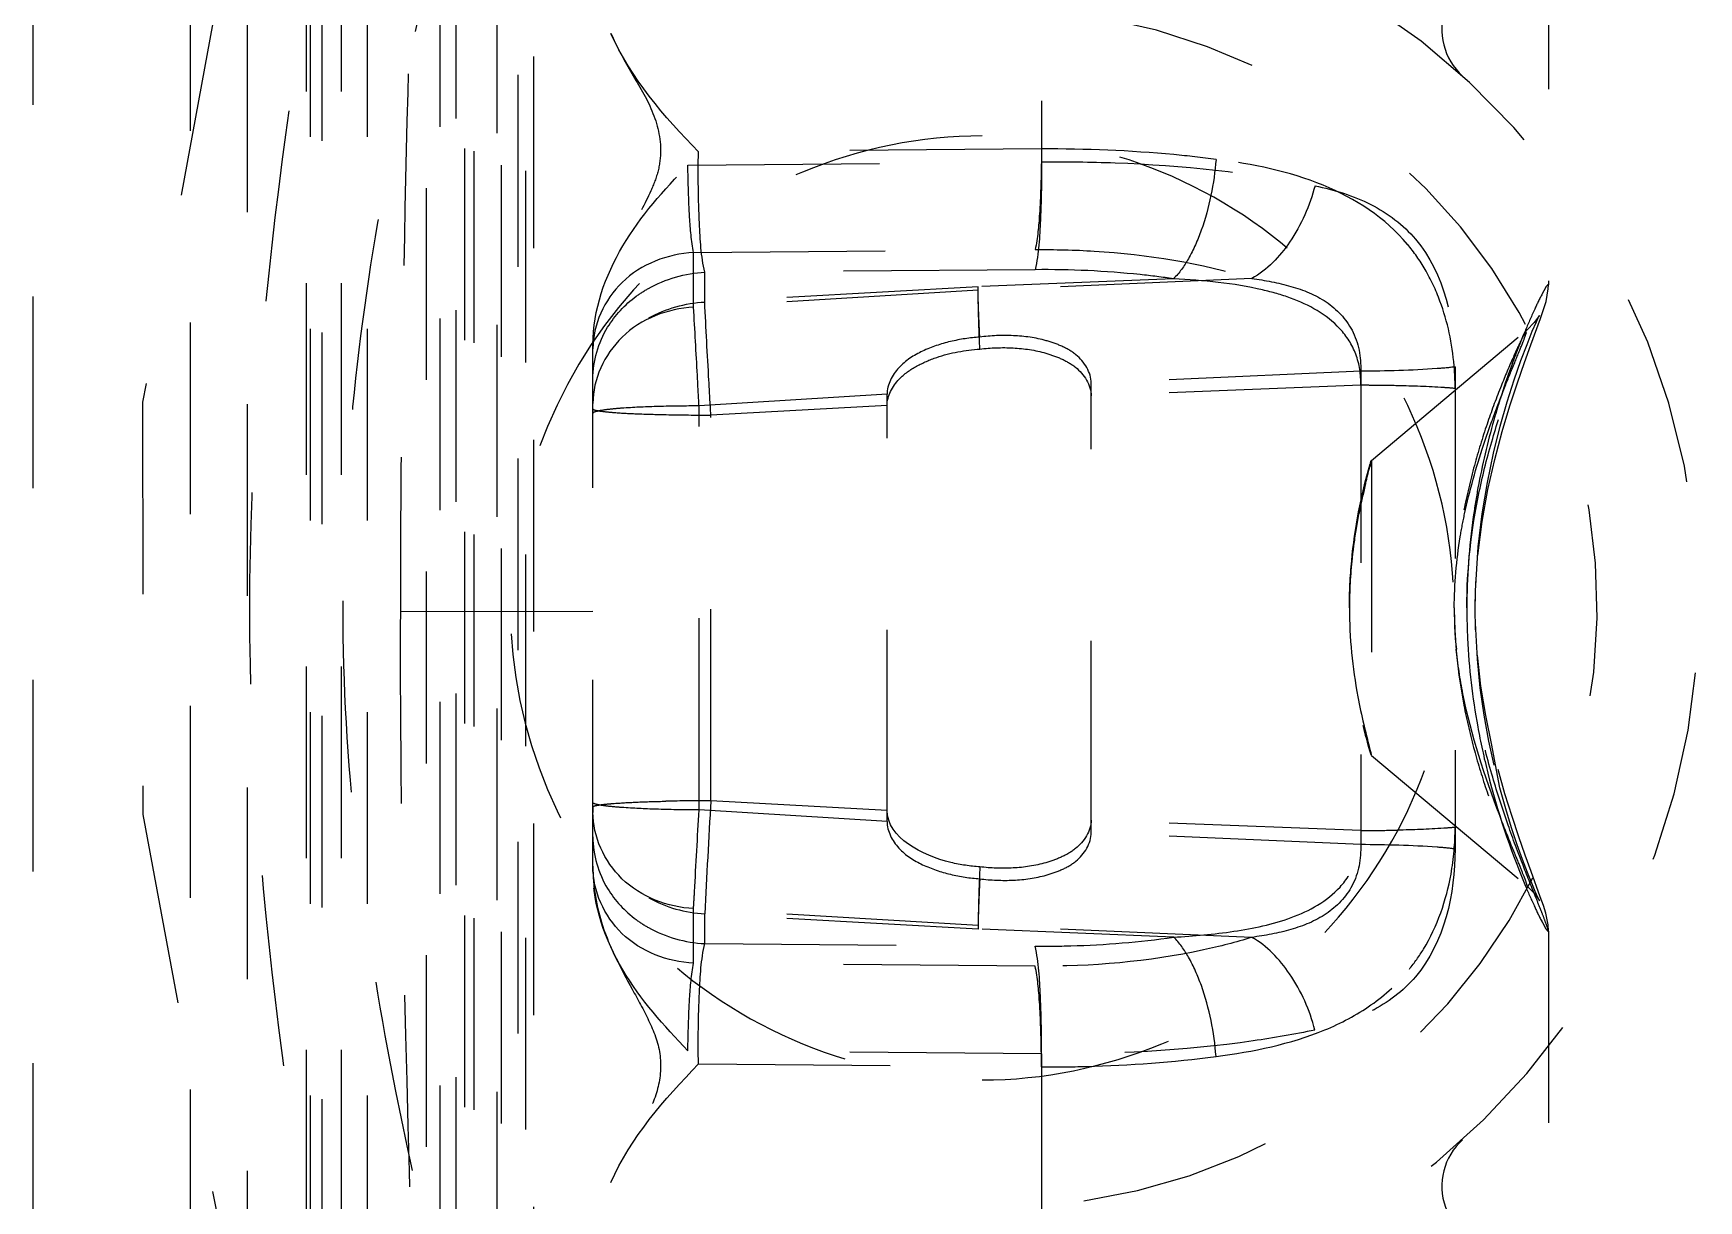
# Model space of a CAD drawing. Header units: millimetres. Extents: x 309 to 11345, y -1340 to 1318.
# Drawn here: x 1460.67 to 1474.86, y -461.51 to -451.56 of the extents above; entities that cross this region are included whole.
import ezdxf

# ---------------------------------------------------------------- set-up
doc = ezdxf.new("R2010")
doc.units = ezdxf.units.MM
doc.header["$LTSCALE"] = 16.335
doc.linetypes.add('HIDDEN', pattern=[0.2, 0.1, -0.1])
doc.layers.add('DEFAULT_2', color=8, linetype='HIDDEN')

msp = doc.modelspace()

# ---------------------------------------------------------------- linework, layer by layer
at = {"layer": 'DEFAULT_2', "color": 8, "linetype": 'HIDDEN'}
for p, q in [((1462.493, -600.102), (1462.493, -312.814)), ((1464.934, -597.141), (1464.934, -315.775)), ((1464.424, -594.681), (1464.424, -318.235)), ((1464.015, -318.935), (1464.015, -593.981)), ((1462.006, -586.34), (1462.006, -324.903)), ((1464.654, -325.271), (1464.654, -587.645)), ((1464.134, -586.306), (1464.134, -326.634)), ((1464.617, -326.634), (1464.617, -586.282)), ((1460.667, -586.117), (1460.667, -326.799)), ((1469.26, -367.196), (1469.26, -452.657)), ((1473.582, -371.996), (1473.582, -453.704)), ((1464.796, -425.781), (1464.796, -487.135)), ((1464.865, -487.038), (1464.865, -425.878)), ((1464.345, -486.847), (1464.345, -426.069)), ((1463.03, -485.115), (1463.03, -427.801)), ((1463.515, -485.115), (1463.515, -427.801)), ((1462.993, -443.889), (1462.993, -469.027)), ((1463.29, -443.889), (1463.29, -469.027)), ((1463.129, -462.278), (1463.129, -450.654)), ((1464.269, -450.654), (1464.269, -462.278)), ((1469.26, -452.547), (1466.337, -452.572)), ((1466.247, -452.685), (1469.26, -452.657)), ((1466.295, -453.43), (1469.207, -453.405)), ((1466.295, -453.896), (1466.295, -453.43)), ((1469.207, -453.576), (1466.39, -453.598)), ((1466.39, -453.852), (1466.39, -453.598)), ((1471.054, -453.651), (1468.72, -453.751)), ((1470.386, -453.653), (1468.72, -453.721)), ((1468.72, -453.751), (1466.295, -453.896)), ((1468.72, -453.721), (1466.39, -453.852)), ((1472.073, -455.201), (1473.4, -454.088)), ((1473.461, -454.027), (1473.4, -454.088)), ((1473.4, -454.088), (1473.4, -454.088)), ((1465.437, -458.703), (1465.437, -454.213)), ((1472.787, -454.404), (1472.787, -458.512)), ((1471.982, -454.441), (1469.685, -454.543)), ((1469.685, -458.372), (1469.685, -454.543)), ((1471.982, -454.561), (1469.685, -454.651)), ((1471.982, -454.441), (1471.982, -458.475)), ((1467.945, -454.638), (1466.342, -454.737)), ((1467.945, -458.278), (1467.945, -454.638)), ((1466.342, -458.179), (1466.342, -454.737)), ((1467.945, -454.733), (1466.443, -454.815)), ((1466.443, -458.101), (1466.443, -454.815)), ((1472.072, -455.202), (1472.072, -455.202)), ((1472.073, -455.201), (1472.073, -457.715)), ((1472.959, -456.458), (1472.964, -456.234)), ((1472.959, -456.458), (1472.962, -456.313)), ((1465.437, -456.489), (1463.796, -456.491)), ((1472.962, -456.645), (1472.959, -456.458)), ((1472.072, -457.714), (1472.072, -457.714)), ((1472.073, -457.715), (1473.4, -458.828)), ((1467.945, -458.183), (1466.443, -458.101)), ((1467.945, -458.278), (1466.342, -458.179)), ((1471.982, -458.355), (1469.685, -458.266)), ((1471.982, -458.475), (1469.685, -458.372)), ((1473.4, -458.828), (1473.4, -458.828)), ((1466.295, -459.485), (1466.295, -459.02)), ((1468.72, -459.165), (1466.295, -459.02)), ((1466.39, -459.318), (1466.39, -459.064)), ((1468.72, -459.195), (1466.39, -459.064)), ((1471.054, -459.265), (1468.72, -459.165)), ((1470.387, -459.263), (1468.72, -459.195)), ((1473.582, -459.212), (1473.582, -540.92)), ((1466.39, -459.318), (1469.207, -459.341)), ((1469.207, -459.511), (1466.295, -459.485)), ((1469.26, -460.258), (1466.247, -460.231)), ((1466.337, -460.344), (1469.26, -460.369)), ((1469.26, -460.258), (1469.26, -545.72))]:
    msp.add_line(p, q, dxfattribs=at)
for points in [[(1463.061, -448.246), (1462.224, -451.334), (1461.599, -454.706), (1461.6, -458.217), (1462.225, -461.587), (1463.062, -464.674)], [(1473.514, -453.993), (1473.541, -453.916), (1473.562, -453.848), (1473.58, -453.738), (1473.582, -453.704)], [(1472.962, -456.313), (1472.984, -455.938), (1473.017, -455.655), (1473.062, -455.388), (1473.114, -455.139), (1473.172, -454.909), (1473.231, -454.701), (1473.291, -454.514), (1473.348, -454.351), (1473.4, -454.213), (1473.445, -454.101), (1473.48, -454.019), (1473.502, -453.971), (1473.504, -453.967)], [(1472.981, -456.012), (1473.017, -455.723), (1473.066, -455.449), (1473.125, -455.192), (1473.189, -454.954), (1473.254, -454.737), (1473.319, -454.54), (1473.379, -454.367), (1473.433, -454.217), (1473.514, -453.993)], [(1473.504, -453.967), (1473.505, -453.965), (1473.461, -454.027)], [(1473.119, -457.799), (1473.074, -457.592), (1473.034, -457.372), (1473.001, -457.139), (1472.977, -456.896), (1472.961, -456.587)], [(1473.168, -457.992), (1473.098, -457.612), (1473.048, -457.375), (1473.007, -457.124), (1472.977, -456.861)], [(1473.434, -458.703), (1473.385, -458.566), (1473.33, -458.409), (1473.272, -458.234), (1473.212, -458.043), (1473.153, -457.835)], [(1473.506, -458.953), (1473.505, -458.952), (1473.493, -458.925), (1473.47, -458.875), (1473.44, -458.804), (1473.404, -458.713), (1473.362, -458.603), (1473.316, -458.476), (1473.268, -458.331), (1473.218, -458.169), (1473.168, -457.992)], [(1473.582, -459.212), (1473.579, -459.159), (1473.559, -459.058), (1473.54, -458.995), (1473.513, -458.919), (1473.434, -458.703)], [(1473.4, -458.828), (1473.46, -458.888), (1473.503, -458.949), (1473.506, -458.953)]]:
    msp.add_lwpolyline(points, dxfattribs=at)
for centre, radius, start, end in [((1468.755, -456.458), 6.108, 278.1796, 83.3906), ((1473.207, -451.53), 0.533, 92.9663, 227.9322), ((1468.895, -456.458), 5.103, 278.1779, 79.94), ((1471.167, -454.371), 1.58, 30.3176, 39.791), ((1479.492, -456.663), 6.625, 157.2282, 162.6172), ((1471.948, -470.848), 16.287, 89.5287, 89.8776), ((1471.96, -469.693), 15.132, 88.7328, 89.5404), ((1466.434, -437.124), 17.691, 268.7941, 270.0265), ((1476.364, -456.456), 3.584, 180.0285, 185.6722), ((1466.434, -475.775), 17.674, 89.973, 91.2123), ((1614.884, -466.698), 148.69, 176.68544, 177.05696), ((1471.948, -442.079), 16.276, 270.1214, 270.4699), ((1471.96, -443.232), 15.123, 270.4581, 271.2669), ((1470.522, -458.329), 2.265, 349.9166, 0.0328), ((1473.207, -461.386), 0.533, 132.0678, 267.0337)]:
    msp.add_arc(centre, radius, start, end, dxfattribs=at)
for points, knots in [([(1465.816, -470.842), (1465.817, -470.313), (1465.724, -469.218), (1465.426, -467.557), (1465.045, -465.824), (1464.415, -463.424), (1463.792, -460.961), (1463.384, -458.415), (1463.269, -456.458), (1463.384, -454.501), (1463.792, -451.955), (1464.415, -449.492), (1465.045, -447.092), (1465.426, -445.359), (1465.724, -443.698), (1465.817, -442.603), (1465.816, -442.074)], [0, 0, 0, 0, 0.054271, 0.112173, 0.172946, 0.235987, 0.366489, 0.433065, 0.5, 0.566935, 0.633512, 0.764013, 0.827053, 0.887827, 0.945729, 1, 1, 1, 1]), ([(1463.957, -448.641), (1463.921, -449.946), (1463.834, -452.562), (1463.796, -455.179), (1463.796, -456.491)], [0, 0, 0, 0, 0.498803, 1, 1, 1, 1]), ([(1463.363, -448.997), (1463.16, -450.215), (1462.729, -452.684), (1462.398, -456.464), (1462.731, -460.244), (1463.162, -462.713), (1463.365, -463.931)], [0, 0, 0, 0, 0.246239, 0.500023, 0.753791, 1, 1, 1, 1]), ([(1465.591, -451.562), (1465.64, -451.673), (1465.754, -451.887), (1465.948, -452.192), (1466.029, -452.493), (1466, -452.735), (1465.912, -452.963), (1465.76, -453.227), (1465.532, -453.652), (1465.437, -454.016), (1465.437, -454.257)], [0, 0, 0, 0, 0.125061, 0.249946, 0.374296, 0.436787, 0.499587, 0.625515, 0.750585, 1, 1, 1, 1]), ([(1468.755, -452.436), (1468.235, -452.435), (1467.184, -452.654), (1465.411, -453.806), (1464.284, -456.458), (1465.411, -459.11), (1467.184, -460.261), (1468.235, -460.482), (1468.755, -460.48)], [0, 0, 0, 0, 0.125606, 0.251535, 0.499987, 0.74846, 0.874392, 1, 1, 1, 1]), ([(1468.755, -460.48), (1469.276, -460.481), (1470.326, -460.264), (1471.67, -459.385), (1472.558, -458.04), (1472.887, -456.458), (1472.558, -454.876), (1471.67, -453.531), (1470.326, -452.653), (1469.276, -452.435), (1468.755, -452.436)], [0, 0, 0, 0, 0.124427, 0.249171, 0.374405, 0.499995, 0.625589, 0.750828, 0.875573, 1, 1, 1, 1]), ([(1466.39, -453.598), (1466.36, -453.461), (1466.339, -453.117), (1466.333, -452.775), (1466.337, -452.572)], [0, 0, 0, 0, 0.408653, 1, 1, 1, 1]), ([(1469.26, -452.547), (1469.264, -452.749), (1469.258, -453.092), (1469.237, -453.437), (1469.207, -453.576)], [0, 0, 0, 0, 0.588375, 1, 1, 1, 1]), ([(1470.749, -452.636), (1470.629, -452.62), (1470.135, -452.566), (1469.637, -452.545), (1469.26, -452.547)], [0, 0, 0, 0, 0.241689, 1, 1, 1, 1]), ([(1465.437, -454.213), (1465.437, -453.92), (1465.647, -453.334), (1466.043, -452.898), (1466.247, -452.685)], [0, 0, 0, 0, 0.497847, 1, 1, 1, 1]), ([(1466.295, -453.43), (1466.276, -453.331), (1466.256, -453.082), (1466.249, -452.833), (1466.247, -452.685)], [0, 0, 0, 0, 0.405664, 1, 1, 1, 1]), ([(1469.26, -452.657), (1469.258, -452.805), (1469.25, -453.055), (1469.229, -453.305), (1469.207, -453.405)], [0, 0, 0, 0, 0.591811, 1, 1, 1, 1]), ([(1469.26, -452.657), (1469.469, -452.655), (1470.251, -452.665), (1471.033, -452.744), (1471.593, -452.861)], [0, 0, 0, 0, 0.268401, 1, 1, 1, 1]), ([(1470.749, -452.636), (1470.732, -452.841), (1470.675, -453.135), (1470.529, -453.471), (1470.437, -453.604), (1470.386, -453.653)], [0, 0, 0, 0, 0.562776, 0.806078, 1, 1, 1, 1]), ([(1472.381, -453.36), (1472.194, -453.135), (1471.659, -452.792), (1471.06, -452.676), (1470.749, -452.636)], [0, 0, 0, 0, 0.482308, 1, 1, 1, 1]), ([(1471.593, -452.861), (1471.547, -453.031), (1471.416, -453.332), (1471.185, -453.579), (1471.054, -453.651)], [0, 0, 0, 0, 0.540374, 1, 1, 1, 1]), ([(1471.593, -452.861), (1471.757, -452.896), (1472.075, -452.99), (1472.658, -453.429), (1472.787, -454.024), (1472.787, -454.404)], [0, 0, 0, 0, 0.23658, 0.463122, 1, 1, 1, 1]), ([(1466.295, -453.43), (1466.075, -453.441), (1465.637, -453.607), (1465.437, -454.044), (1465.437, -454.25)], [0, 0, 0, 0, 0.516939, 1, 1, 1, 1]), ([(1469.207, -453.405), (1469.375, -453.403), (1469.997, -453.419), (1470.619, -453.518), (1471.054, -453.651)], [0, 0, 0, 0, 0.268855, 1, 1, 1, 1]), ([(1470.386, -453.653), (1470.292, -453.64), (1469.901, -453.591), (1469.506, -453.573), (1469.207, -453.576)], [0, 0, 0, 0, 0.241832, 1, 1, 1, 1]), ([(1471.385, -453.818), (1471.307, -453.79), (1470.981, -453.698), (1470.641, -453.667), (1470.386, -453.653)], [0, 0, 0, 0, 0.245154, 1, 1, 1, 1]), ([(1471.054, -453.651), (1471.167, -453.666), (1471.386, -453.706), (1471.699, -453.83), (1471.943, -454.084), (1471.987, -454.322), (1471.982, -454.441)], [0, 0, 0, 0, 0.252033, 0.494316, 0.736036, 1, 1, 1, 1]), ([(1472.887, -456.458), (1472.887, -456.126), (1472.943, -455.636), (1473.099, -455.026), (1473.23, -454.624), (1473.359, -454.28), (1473.457, -454.036), (1473.52, -453.88), (1473.552, -453.798), (1473.571, -453.742), (1473.582, -453.714), (1473.582, -453.704)], [0, 0, 0, 0, 0.349043, 0.512163, 0.66168, 0.79237, 0.897484, 0.937962, 0.969045, 0.989896, 1, 1, 1, 1]), ([(1473.582, -453.704), (1473.582, -453.698), (1473.557, -453.726), (1473.55, -453.746), (1473.508, -453.82), (1473.456, -453.933), (1473.408, -454.038), (1473.383, -454.099)], [0, 0, 0, 0, 0.041824, 0.118377, 0.231014, 0.556513, 1, 1, 1, 1]), ([(1465.563, -454.067), (1465.625, -453.964), (1465.739, -453.843), (1465.874, -453.756), (1465.91, -453.736)], [0, 0, 0, 0, 0.744239, 1, 1, 1, 1]), ([(1466.443, -454.815), (1466.437, -454.717), (1466.419, -454.396), (1466.401, -454.075), (1466.39, -453.852)], [0, 0, 0, 0, 0.306833, 1, 1, 1, 1]), ([(1468.736, -454.252), (1468.733, -454.197), (1468.727, -454.02), (1468.721, -453.843), (1468.72, -453.721)], [0, 0, 0, 0, 0.312818, 1, 1, 1, 1]), ([(1468.735, -454.15), (1468.733, -454.109), (1468.727, -453.976), (1468.722, -453.843), (1468.72, -453.751)], [0, 0, 0, 0, 0.309569, 1, 1, 1, 1]), ([(1471.982, -454.561), (1471.986, -454.472), (1471.959, -454.293), (1471.772, -454), (1471.54, -453.875), (1471.385, -453.818)], [0, 0, 0, 0, 0.263085, 0.515285, 1, 1, 1, 1]), ([(1472.787, -454.588), (1472.787, -454.524), (1472.776, -454.271), (1472.724, -454.02), (1472.658, -453.844)], [0, 0, 0, 0, 0.256116, 1, 1, 1, 1]), ([(1466.295, -453.896), (1466.075, -453.907), (1465.637, -454.073), (1465.437, -454.51), (1465.437, -454.715)], [0, 0, 0, 0, 0.516939, 1, 1, 1, 1]), ([(1466.342, -454.737), (1466.337, -454.65), (1466.322, -454.37), (1466.307, -454.09), (1466.295, -453.896)], [0, 0, 0, 0, 0.310611, 1, 1, 1, 1]), ([(1469.685, -454.543), (1469.685, -454.452), (1469.598, -454.314), (1469.436, -454.225), (1469.258, -454.162), (1469.021, -454.13), (1468.829, -454.138), (1468.735, -454.15)], [0, 0, 0, 0, 0.244649, 0.368944, 0.493684, 0.74567, 1, 1, 1, 1]), ([(1473.4, -454.088), (1473.393, -454.094), (1473.381, -454.119), (1473.354, -454.166), (1473.319, -454.242), (1473.255, -454.382), (1473.164, -454.6), (1473.052, -454.903), (1472.945, -455.252), (1472.823, -455.77), (1472.78, -456.18), (1472.78, -456.458)], [0, 0, 0, 0, 0.010342, 0.033107, 0.067021, 0.110566, 0.22076, 0.353883, 0.502933, 0.66291, 1, 1, 1, 1]), ([(1472.868, -455.656), (1472.911, -455.458), (1472.992, -455.172), (1473.118, -454.814), (1473.21, -454.577), (1473.285, -454.39), (1473.358, -454.213), (1473.376, -454.167), (1473.407, -454.082), (1473.4, -454.088)], [0, 0, 0, 0, 0.366605, 0.53531, 0.688549, 0.819959, 0.921255, 0.983401, 1, 1, 1, 1]), ([(1468.735, -454.15), (1468.651, -454.156), (1468.484, -454.181), (1468.245, -454.261), (1468.031, -454.393), (1467.945, -454.555), (1467.945, -454.638)], [0, 0, 0, 0, 0.25326, 0.504425, 0.752725, 1, 1, 1, 1]), ([(1467.945, -454.733), (1467.945, -454.651), (1468.024, -454.509), (1468.194, -454.393), (1468.424, -454.294), (1468.611, -454.261), (1468.736, -454.252)], [0, 0, 0, 0, 0.248037, 0.435631, 0.623449, 1, 1, 1, 1]), ([(1468.736, -454.252), (1468.829, -454.241), (1469.019, -454.234), (1469.254, -454.268), (1469.431, -454.332), (1469.594, -454.421), (1469.685, -454.558), (1469.685, -454.651)], [0, 0, 0, 0, 0.252048, 0.502633, 0.627495, 0.752237, 1, 1, 1, 1]), ([(1472.787, -454.404), (1472.736, -454.411), (1472.468, -454.434), (1472.199, -454.44), (1471.982, -454.441)], [0, 0, 0, 0, 0.192308, 1, 1, 1, 1]), ([(1472.787, -454.588), (1472.755, -454.585), (1472.591, -454.573), (1472.426, -454.567), (1472.295, -454.565)], [0, 0, 0, 0, 0.199358, 1, 1, 1, 1]), ([(1473.169, -454.684), (1473.151, -454.742), (1473.077, -454.989), (1473.018, -455.24), (1472.982, -455.434)], [0, 0, 0, 0, 0.23506, 1, 1, 1, 1]), ([(1466.342, -454.737), (1466.227, -454.737), (1466.014, -454.74), (1465.761, -454.75), (1465.6, -454.763), (1465.513, -454.774), (1465.469, -454.783), (1465.437, -454.793), (1465.437, -454.8)], [0, 0, 0, 0, 0.379481, 0.702503, 0.826357, 0.918662, 0.976577, 1, 1, 1, 1]), ([(1465.437, -454.762), (1465.437, -454.767), (1465.457, -454.773), (1465.486, -454.779), (1465.542, -454.786), (1465.649, -454.796), (1465.826, -454.805), (1465.977, -454.809), (1466.062, -454.811)], [0, 0, 0, 0, 0.021382, 0.074618, 0.160597, 0.277905, 0.595234, 1, 1, 1, 1]), ([(1471.886, -456.458), (1471.886, -456.324), (1471.907, -455.91), (1471.983, -455.499), (1472.064, -455.23)], [0, 0, 0, 0, 0.322775, 1, 1, 1, 1]), ([(1472.073, -455.202), (1472.073, -455.222), (1472.045, -455.29), (1472.017, -455.433), (1471.965, -455.645), (1471.938, -455.808), (1471.926, -455.898)], [0, 0, 0, 0, 0.083243, 0.301222, 0.61724, 1, 1, 1, 1]), ([(1472.064, -455.23), (1472.065, -455.226), (1472.069, -455.217), (1472.068, -455.206), (1472.073, -455.202)], [0, 0, 0, 0, 0.42381, 1, 1, 1, 1]), ([(1472.982, -455.434), (1472.967, -455.516), (1472.912, -455.855), (1472.887, -456.199), (1472.887, -456.458)], [0, 0, 0, 0, 0.243378, 1, 1, 1, 1]), ([(1472.78, -456.458), (1472.78, -456.255), (1472.804, -455.985), (1472.854, -455.721), (1472.868, -455.656)], [0, 0, 0, 0, 0.753271, 1, 1, 1, 1]), ([(1471.926, -455.898), (1471.919, -455.943), (1471.897, -456.129), (1471.886, -456.316), (1471.886, -456.458)], [0, 0, 0, 0, 0.241706, 1, 1, 1, 1]), ([(1463.796, -456.491), (1463.793, -457.18), (1463.816, -459.927), (1463.916, -462.672), (1463.97, -464.729)], [0, 0, 0, 0, 0.250818, 1, 1, 1, 1]), ([(1471.886, -456.458), (1471.886, -456.712), (1471.927, -457.126), (1472.026, -457.528), (1472.066, -457.682)], [0, 0, 0, 0, 0.613759, 1, 1, 1, 1]), ([(1472.78, -456.458), (1472.78, -456.736), (1472.823, -457.146), (1472.945, -457.664), (1473.052, -458.013), (1473.164, -458.316), (1473.255, -458.534), (1473.319, -458.675), (1473.354, -458.75), (1473.381, -458.797), (1473.393, -458.823), (1473.4, -458.828)], [0, 0, 0, 0, 0.337116, 0.497097, 0.646153, 0.779279, 0.889462, 0.932994, 0.966896, 0.989658, 1, 1, 1, 1]), ([(1473.582, -459.212), (1473.582, -459.202), (1473.571, -459.174), (1473.552, -459.118), (1473.52, -459.036), (1473.457, -458.88), (1473.359, -458.636), (1473.23, -458.292), (1473.099, -457.89), (1472.943, -457.279), (1472.887, -456.79), (1472.887, -456.458)], [0, 0, 0, 0, 0.010107, 0.030969, 0.06207, 0.102566, 0.20771, 0.33841, 0.48793, 0.651053, 1, 1, 1, 1]), ([(1472.887, -456.458), (1472.887, -456.544), (1472.895, -456.883), (1472.934, -457.221), (1472.98, -457.47)], [0, 0, 0, 0, 0.254722, 1, 1, 1, 1]), ([(1473.273, -458.496), (1473.237, -458.407), (1473.068, -457.982), (1472.924, -457.544), (1472.854, -457.19)], [0, 0, 0, 0, 0.210342, 1, 1, 1, 1]), ([(1472.064, -457.688), (1472.06, -457.675), (1472.038, -457.6), (1472.019, -457.523), (1472.004, -457.459)], [0, 0, 0, 0, 0.162812, 1, 1, 1, 1]), ([(1472.98, -457.47), (1473.004, -457.603), (1473.104, -458.061), (1473.253, -458.508), (1473.382, -458.816)], [0, 0, 0, 0, 0.28858, 1, 1, 1, 1]), ([(1472.073, -457.714), (1472.072, -457.714), (1472.07, -457.704), (1472.067, -457.696), (1472.064, -457.688)], [0, 0, 0, 0, 0.076154, 1, 1, 1, 1]), ([(1472.066, -457.682), (1472.067, -457.687), (1472.069, -457.697), (1472.073, -457.708), (1472.073, -457.714)], [0, 0, 0, 0, 0.409673, 1, 1, 1, 1]), ([(1465.437, -458.154), (1465.437, -458.149), (1465.457, -458.143), (1465.485, -458.137), (1465.541, -458.13), (1465.648, -458.121), (1465.825, -458.111), (1465.976, -458.107), (1466.06, -458.105)], [0, 0, 0, 0, 0.021389, 0.074614, 0.160558, 0.277817, 0.595109, 1, 1, 1, 1]), ([(1466.342, -458.179), (1466.227, -458.179), (1466.014, -458.176), (1465.761, -458.165), (1465.6, -458.152), (1465.513, -458.142), (1465.469, -458.133), (1465.437, -458.123), (1465.437, -458.116)], [0, 0, 0, 0, 0.379481, 0.702503, 0.826358, 0.918662, 0.976577, 1, 1, 1, 1]), ([(1466.295, -459.02), (1466.075, -459.009), (1465.636, -458.843), (1465.437, -458.406), (1465.437, -458.2)], [0, 0, 0, 0, 0.516927, 1, 1, 1, 1]), ([(1466.295, -459.02), (1466.298, -458.972), (1466.314, -458.691), (1466.329, -458.411), (1466.342, -458.179)], [0, 0, 0, 0, 0.170778, 1, 1, 1, 1]), ([(1468.736, -458.664), (1468.652, -458.658), (1468.355, -458.621), (1467.945, -458.417), (1467.945, -458.183)], [0, 0, 0, 0, 0.262574, 1, 1, 1, 1]), ([(1467.945, -458.278), (1467.945, -458.361), (1468.031, -458.523), (1468.245, -458.655), (1468.484, -458.735), (1468.651, -458.76), (1468.735, -458.766)], [0, 0, 0, 0, 0.247118, 0.495415, 0.746612, 1, 1, 1, 1]), ([(1468.735, -458.766), (1468.829, -458.778), (1469.021, -458.786), (1469.258, -458.754), (1469.436, -458.691), (1469.598, -458.602), (1469.685, -458.464), (1469.685, -458.372)], [0, 0, 0, 0, 0.254329, 0.506312, 0.63105, 0.755344, 1, 1, 1, 1]), ([(1469.685, -458.266), (1469.685, -458.358), (1469.594, -458.495), (1469.432, -458.584), (1469.254, -458.649), (1469.019, -458.682), (1468.829, -458.676), (1468.736, -458.664)], [0, 0, 0, 0, 0.246734, 0.371916, 0.496883, 0.747709, 1, 1, 1, 1]), ([(1470.387, -459.263), (1470.559, -459.254), (1470.898, -459.224), (1471.391, -459.122), (1471.774, -458.915), (1471.959, -458.622), (1471.986, -458.444), (1471.982, -458.355)], [0, 0, 0, 0, 0.254298, 0.501764, 0.743238, 0.868928, 1, 1, 1, 1]), ([(1472.787, -458.328), (1472.755, -458.331), (1472.591, -458.343), (1472.426, -458.349), (1472.295, -458.352)], [0, 0, 0, 0, 0.199359, 1, 1, 1, 1]), ([(1471.982, -458.475), (1471.987, -458.594), (1471.944, -458.832), (1471.699, -459.085), (1471.386, -459.21), (1471.167, -459.25), (1471.054, -459.265)], [0, 0, 0, 0, 0.26349, 0.505326, 0.74778, 1, 1, 1, 1]), ([(1472.787, -458.512), (1472.787, -458.892), (1472.658, -459.487), (1472.075, -459.926), (1471.756, -460.02), (1471.592, -460.055)], [0, 0, 0, 0, 0.536545, 0.763237, 1, 1, 1, 1]), ([(1472.787, -458.512), (1472.736, -458.505), (1472.468, -458.482), (1472.199, -458.476), (1471.982, -458.475)], [0, 0, 0, 0, 0.192307, 1, 1, 1, 1]), ([(1473.4, -458.828), (1473.404, -458.832), (1473.388, -458.776), (1473.373, -458.745), (1473.325, -458.621), (1473.293, -458.544), (1473.273, -458.496)], [0, 0, 0, 0, 0.047275, 0.239751, 0.564771, 1, 1, 1, 1]), ([(1466.295, -459.485), (1466.075, -459.475), (1465.636, -459.309), (1465.437, -458.872), (1465.437, -458.666)], [0, 0, 0, 0, 0.516927, 1, 1, 1, 1]), ([(1468.736, -458.664), (1468.733, -458.719), (1468.727, -458.896), (1468.721, -459.074), (1468.72, -459.195)], [0, 0, 0, 0, 0.312796, 1, 1, 1, 1]), ([(1466.247, -460.231), (1466.043, -460.018), (1465.647, -459.582), (1465.437, -458.995), (1465.437, -458.703)], [0, 0, 0, 0, 0.502154, 1, 1, 1, 1]), ([(1468.735, -458.766), (1468.733, -458.807), (1468.727, -458.94), (1468.722, -459.073), (1468.72, -459.165)], [0, 0, 0, 0, 0.309593, 1, 1, 1, 1]), ([(1472.397, -459.536), (1472.441, -459.482), (1472.612, -459.238), (1472.712, -458.949), (1472.752, -458.726)], [0, 0, 0, 0, 0.23528, 1, 1, 1, 1]), ([(1473.382, -458.816), (1473.408, -458.877), (1473.455, -458.983), (1473.507, -459.096), (1473.55, -459.17), (1473.557, -459.19), (1473.582, -459.218), (1473.582, -459.212)], [0, 0, 0, 0, 0.443773, 0.769381, 0.882013, 0.958493, 1, 1, 1, 1]), ([(1465.563, -458.85), (1465.625, -458.952), (1465.739, -459.073), (1465.874, -459.161), (1465.91, -459.181)], [0, 0, 0, 0, 0.744236, 1, 1, 1, 1]), ([(1465.52, -459.165), (1465.581, -459.354), (1465.723, -459.622), (1465.918, -459.968), (1466.03, -460.252), (1466.006, -460.56), (1465.879, -460.832), (1465.723, -461.086), (1465.632, -461.263), (1465.591, -461.354)], [0, 0, 0, 0, 0.249885, 0.375622, 0.501141, 0.625669, 0.750003, 0.874944, 1, 1, 1, 1]), ([(1466.337, -460.344), (1466.333, -460.141), (1466.339, -459.799), (1466.36, -459.455), (1466.39, -459.318)], [0, 0, 0, 0, 0.591129, 1, 1, 1, 1]), ([(1469.207, -459.341), (1469.308, -459.341), (1469.703, -459.337), (1470.097, -459.305), (1470.387, -459.263)], [0, 0, 0, 0, 0.256948, 1, 1, 1, 1]), ([(1471.054, -459.265), (1470.918, -459.307), (1470.315, -459.461), (1469.688, -459.515), (1469.207, -459.511)], [0, 0, 0, 0, 0.228106, 1, 1, 1, 1]), ([(1469.26, -460.369), (1469.264, -460.167), (1469.258, -459.824), (1469.237, -459.479), (1469.207, -459.341)], [0, 0, 0, 0, 0.588348, 1, 1, 1, 1]), ([(1470.749, -460.28), (1470.733, -460.075), (1470.676, -459.781), (1470.53, -459.446), (1470.438, -459.312), (1470.387, -459.263)], [0, 0, 0, 0, 0.562736, 0.806045, 1, 1, 1, 1]), ([(1471.592, -460.055), (1471.547, -459.885), (1471.416, -459.584), (1471.184, -459.337), (1471.054, -459.265)], [0, 0, 0, 0, 0.540405, 1, 1, 1, 1]), ([(1466.247, -460.231), (1466.249, -460.083), (1466.256, -459.834), (1466.276, -459.584), (1466.295, -459.485)], [0, 0, 0, 0, 0.594452, 1, 1, 1, 1]), ([(1469.26, -460.258), (1469.258, -460.11), (1469.25, -459.861), (1469.229, -459.611), (1469.207, -459.511)], [0, 0, 0, 0, 0.59184, 1, 1, 1, 1]), ([(1470.749, -460.28), (1471.065, -460.239), (1471.53, -460.145), (1472.081, -459.858), (1472.304, -459.652), (1472.397, -459.536)], [0, 0, 0, 0, 0.515478, 0.757703, 1, 1, 1, 1]), ([(1471.592, -460.055), (1471.418, -460.091), (1470.648, -460.224), (1469.863, -460.265), (1469.26, -460.258)], [0, 0, 0, 0, 0.227807, 1, 1, 1, 1]), ([(1469.26, -460.369), (1469.388, -460.37), (1469.885, -460.364), (1470.383, -460.328), (1470.749, -460.28)], [0, 0, 0, 0, 0.257006, 1, 1, 1, 1]), ([(1465.816, -467.087), (1465.816, -466.616), (1465.783, -464.703), (1465.664, -462.793), (1465.591, -461.354)], [0, 0, 0, 0, 0.246645, 1, 1, 1, 1])]:
    msp.add_open_spline(points, degree=3, knots=knots, dxfattribs=at)
for points in [[(1466.337, -452.572), (1466.045, -452.272), (1465.76, -451.945), (1465.591, -451.562)], [(1472.658, -453.844), (1472.624, -453.75), (1472.581, -453.659), (1472.531, -453.573)], [(1465.91, -453.736), (1466.055, -453.654), (1466.224, -453.606), (1466.39, -453.598)], [(1465.915, -453.987), (1466.058, -453.907), (1466.225, -453.86), (1466.39, -453.852)], [(1465.437, -454.508), (1465.437, -454.355), (1465.483, -454.197), (1465.563, -454.067)], [(1465.437, -454.762), (1465.437, -454.747), (1465.438, -454.731), (1465.438, -454.716)], [(1472.854, -457.19), (1472.829, -457.064), (1472.81, -456.938), (1472.797, -456.81)], [(1465.437, -458.154), (1465.437, -458.169), (1465.438, -458.185), (1465.438, -458.2)], [(1465.437, -458.408), (1465.437, -458.561), (1465.483, -458.719), (1465.563, -458.85)], [(1465.437, -458.659), (1465.437, -458.83), (1465.467, -459.002), (1465.52, -459.165)], [(1465.915, -458.929), (1466.059, -459.01), (1466.225, -459.056), (1466.39, -459.064)], [(1465.91, -459.181), (1466.055, -459.263), (1466.224, -459.31), (1466.39, -459.318)], [(1465.591, -461.354), (1465.76, -460.971), (1466.045, -460.644), (1466.337, -460.344)]]:
    msp.add_open_spline(points, degree=3, dxfattribs=at)

doc.saveas('drawing.dxf')
